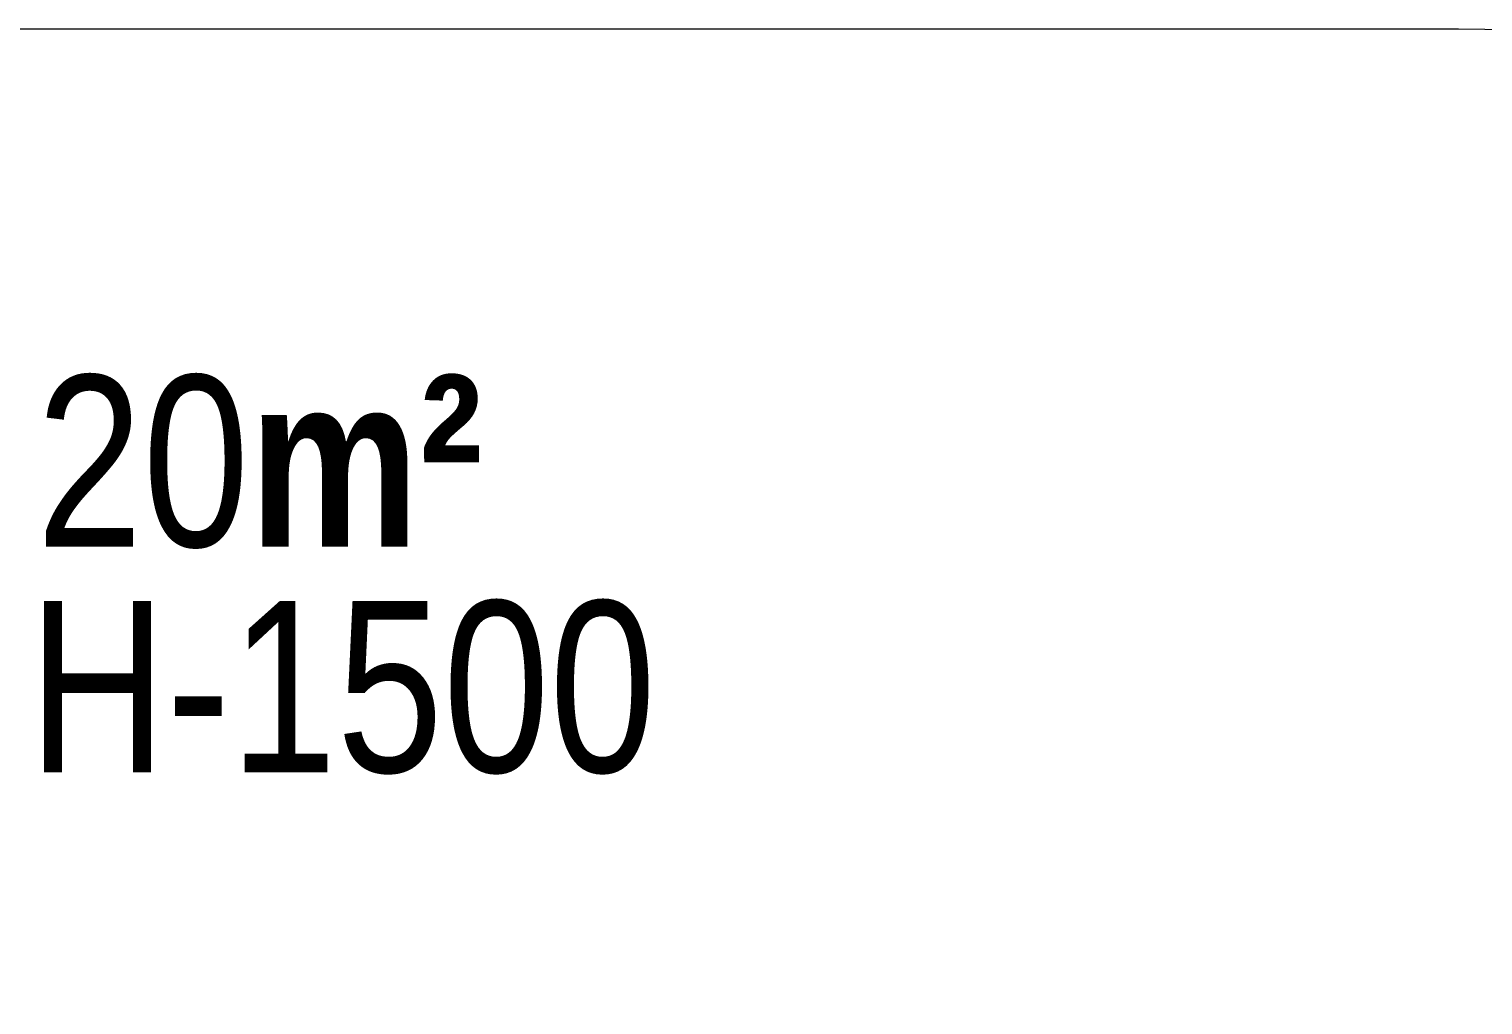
# Model space of a CAD drawing. Header units: millimetres. Extents: x -3269 to 2654, y -2646 to 2266.
# Drawn here: x -933 to 1190, y 841 to 2266 of the extents above; entities that cross this region are included whole.
import ezdxf

# ---------------------------------------------------------------- set-up
doc = ezdxf.new("R2010")
doc.units = ezdxf.units.MM
for name, color, linetype in [('DIKOM_ЗОНА', 90, 'Continuous'), ('DIKOM_РАЗМЕР_ЗОНА', 7, 'Continuous'), ('DIKOM_РАЗМЕР_ОБЪЕКТА', 7, 'Continuous')]:
    doc.layers.add(name, color=color, linetype=linetype)
doc.styles.add('style1', font='arialbd.ttf', dxfattribs={"width": 0.8})
doc.dimstyles.new('1-50', dxfattribs={"dimtxt": 300, "dimasz": 200, "dimexe": 100, "dimexo": 0, "dimgap": 100, "dimtad": 1, "dimtoh": 1, "dimtxsty": 'style1', "dimcen": 200, "dimclrd": 7, "dimclre": 7, "dimclrt": 7, "dimadec": 1, "dimazin": 2, "dimtfac": 1, "dimtmove": 0, "dimatfit": 2, "dimfxl": 0, "dimlwd": 25, "dimlwe": 18, "dimarcsym": 0})

# ---------------------------------------------------------------- blocks, each defined once
blk = doc.blocks.new('*D3')
at = {"layer": 'Defpoints', "color": 0, "transparency": 16777216}
for p in [(-2818.5, 2265.8), (610.3, 2265.8), (610.3, -2034.2)]:
    blk.add_point(p, dxfattribs=at)
at = {"layer": 'DIKOM_РАЗМЕР_ЗОНА', "color": 7, "lineweight": 18, "transparency": 16777216}
for p, q in [((610.3, 2265.8), (-2918.5, 2265.8)), ((610.3, -2034.2), (-2918.5, -2034.2))]:
    blk.add_line(p, q, dxfattribs=at)
at = {"layer": 'DIKOM_РАЗМЕР_ЗОНА', "color": 7, "lineweight": 25, "transparency": 16777216}
blk.add_line((-2818.5, -1834.2), (-2818.5, 2065.8), dxfattribs=at)
at = {"layer": 'DIKOM_РАЗМЕР_ЗОНА', "color": 7, "transparency": 16777216}
for points in [[(-2851.8, 2065.8), (-2785.1, 2065.8), (-2818.5, 2265.8)], [(-2851.8, -1834.2), (-2785.1, -1834.2), (-2818.5, -2034.2)]]:
    blk.add_solid(points, dxfattribs=at)
at = {"layer": 'DIKOM_РАЗМЕР_ЗОНА', "color": 7, "transparency": 16777216, "insert": (-3071.7, 115.8), "char_height": 300, "attachment_point": 5, "rotation": 90, "style": 'style1'}
blk.add_mtext('{\\fArial|b0|i0|c204|p34;4300}', dxfattribs=at)

msp = doc.modelspace()

# ---------------------------------------------------------------- linework, layer by layer
at = {"layer": 'DIKOM_ЗОНА', "color": 3, "lineweight": 15}
msp.add_line((1153.998, 2265.791), (-932.774, 2265.791), dxfattribs=at)
for centre, start, end in [((-932.774, 765.791), 90, 180), ((1153.998, 765.791), 0, 90)]:
    msp.add_arc(centre, 1500, start, end, dxfattribs=at)

# ---------------------------------------------------------------- texts
at = {"layer": 'DIKOM_РАЗМЕР_ОБЪЕКТА', "char_height": 250, "width": 1481.46375, "attachment_point": 1, "style": 'style1'}
for s, insert in [('{\\fArial|b0|i0|c204|p34;20}m²', (-922.24, 1760.311)), ('{\\fArial|b0|i0|c204|p34;H-1500}', (-933.864, 1430.888))]:
    msp.add_mtext(s, dxfattribs=dict(at, insert=insert))

# ---------------------------------------------------------------- dimensions: what is measured, and where the dimension line sits
at = {"layer": 'DIKOM_РАЗМЕР_ЗОНА'}
dim = msp.add_linear_dim(base=(-2818.466, 2265.791), p1=(610.321, -2034.209), p2=(610.321, 2265.791), angle=90, text='{\\fArial|b0|i0|c204|p34;<>}', dimstyle='1-50', dxfattribs=at)
dim.commit()
dim.dimension.update_dxf_attribs({"geometry": '*D3', "text_midpoint": (-2818.466, 115.791), "dimtype": 160})

doc.saveas('drawing.dxf')
